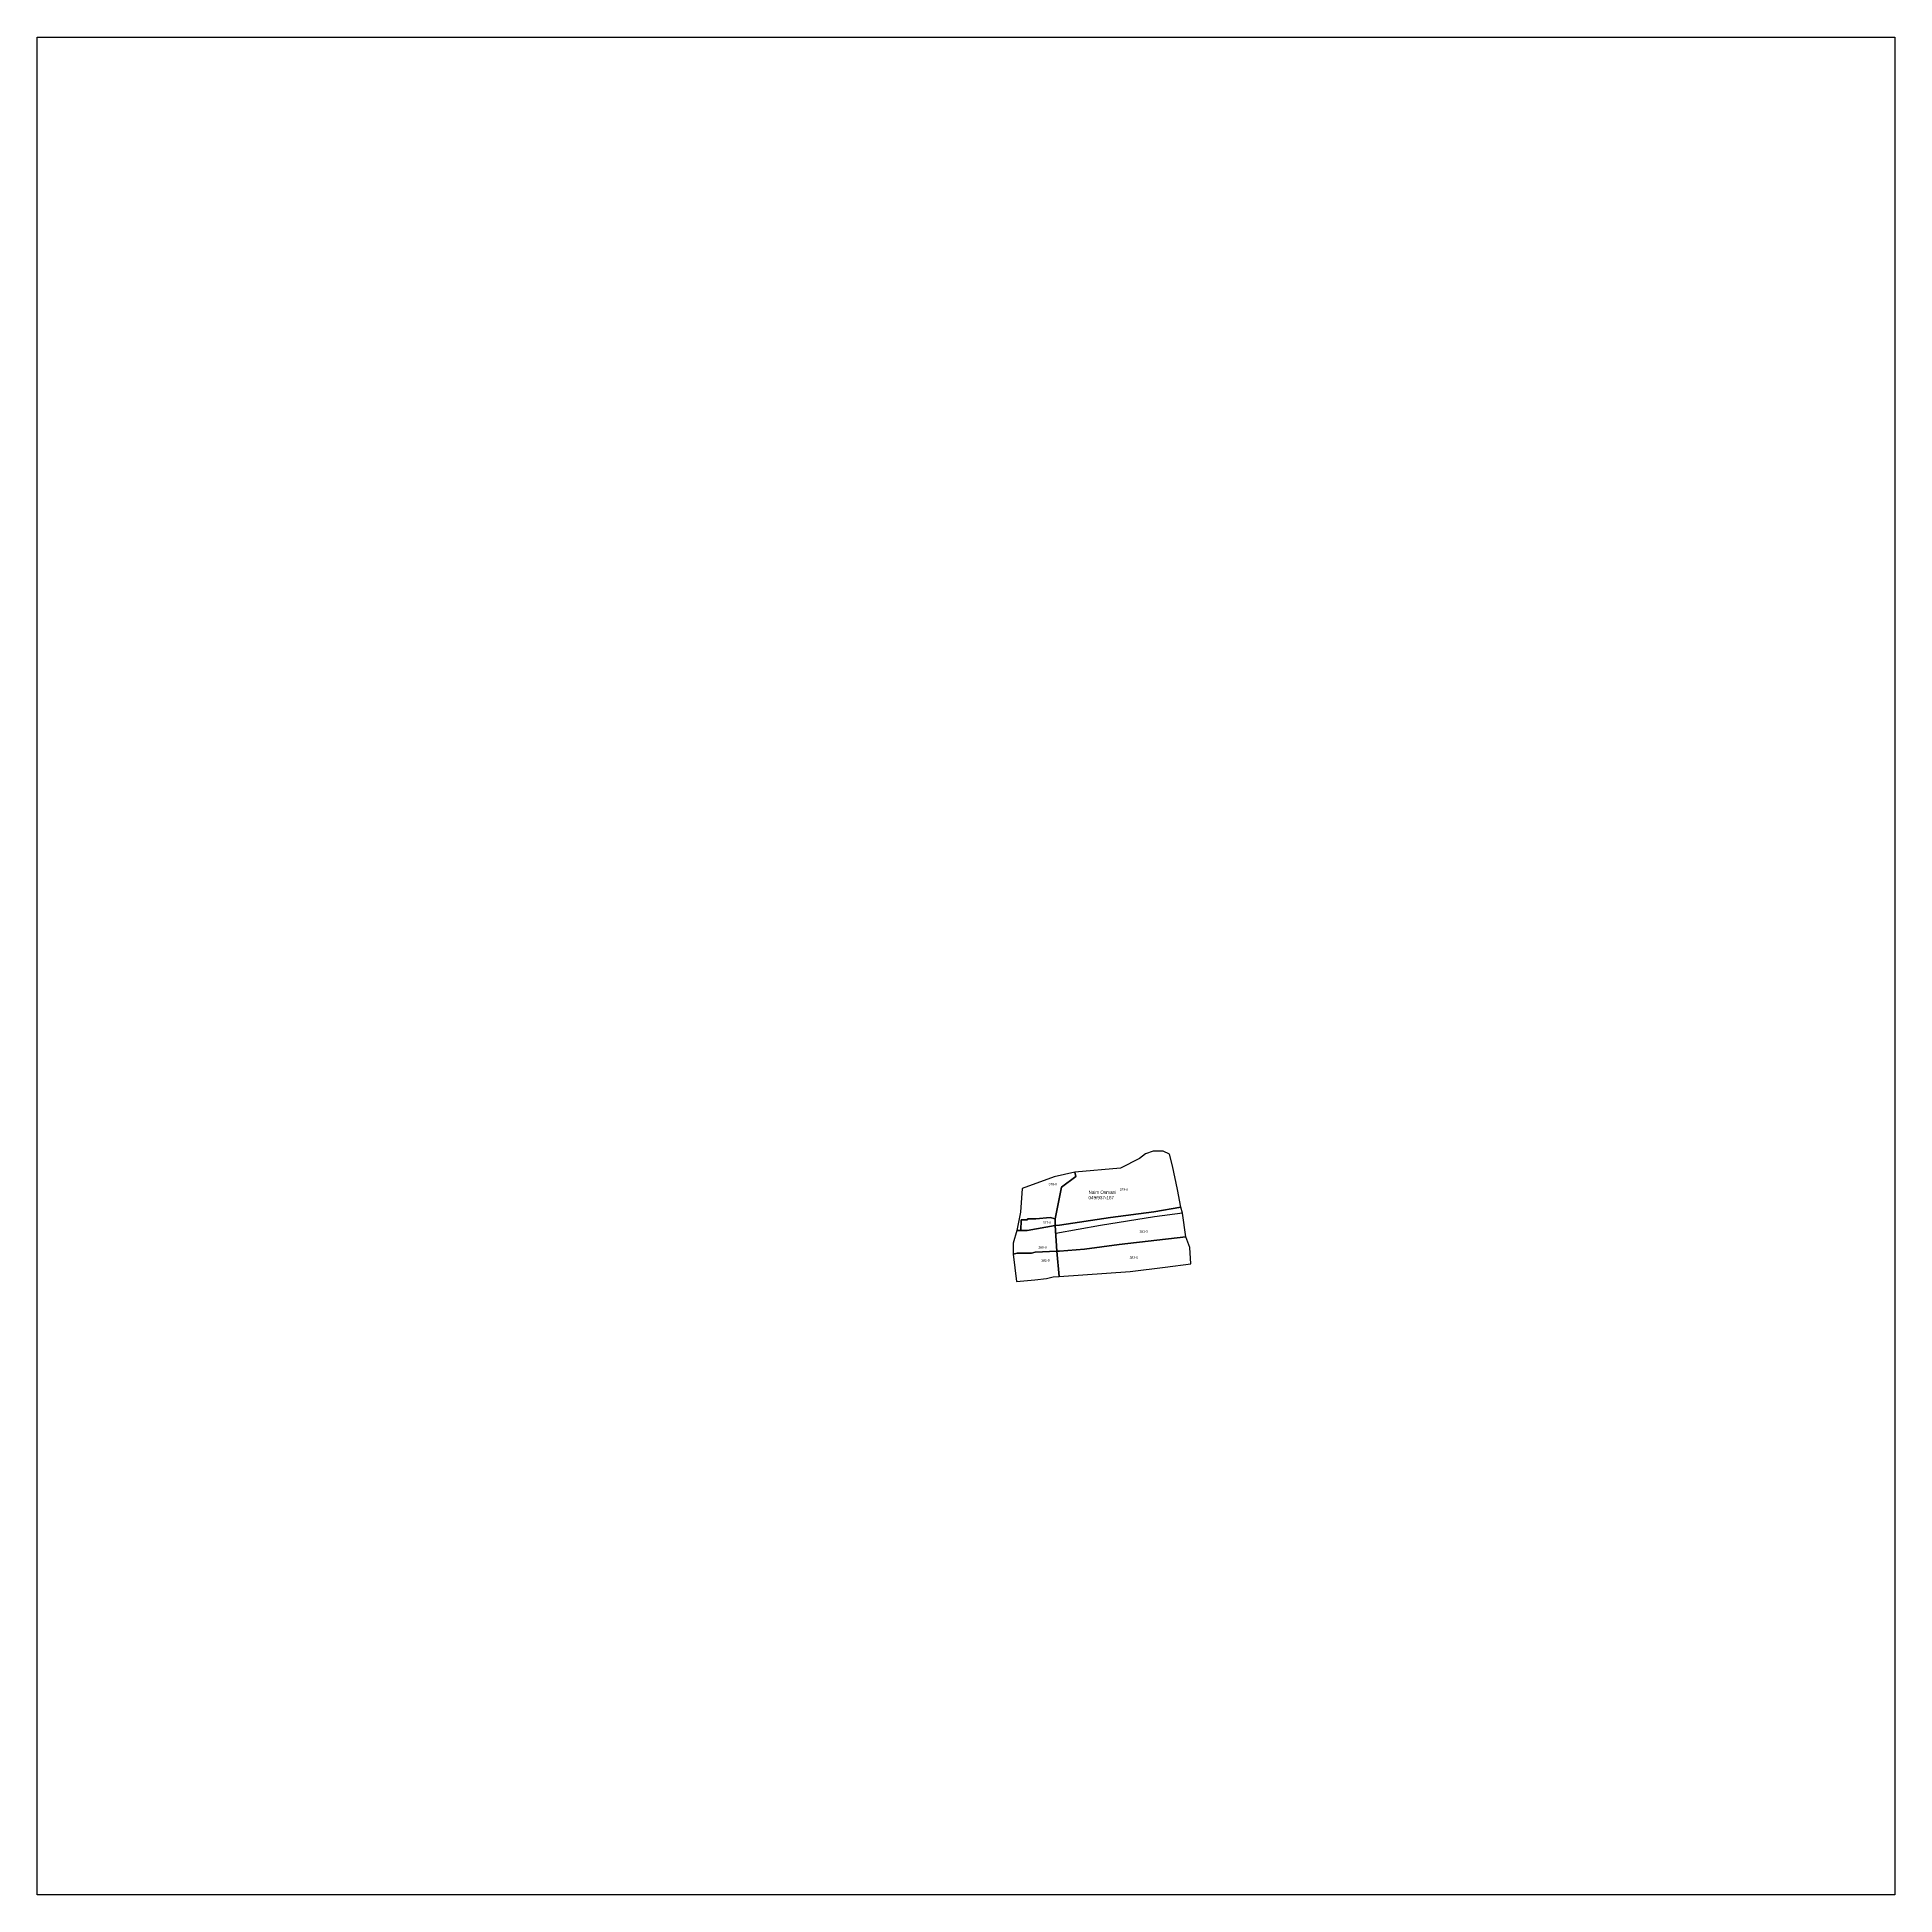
# Model space of a CAD drawing. Header units: metres. Extents: x 7510000 to 7512000, y 4700000 to 4702000.
import ezdxf
from ezdxf.enums import TextEntityAlignment as Align

# ---------------------------------------------------------------- set-up
doc = ezdxf.new("R2010")
doc.units = ezdxf.units.M
doc.layers.add('TERNE_A10_PAR_PARCEL_TXT', color=7, linetype='Continuous')
doc.layers.add('TERNE_PAR_PARCELGEOM_ILI', color=7, linetype='Continuous')
doc.styles.get("Standard").update_dxf_attribs({"font": 'arial.ttf'})
picture_1 = doc.add_image_def('image1.ecw', size_in_pixel=(10000, 10000))

msp = doc.modelspace()

# ---------------------------------------------------------------- linework, layer by layer
at = {"color": 2, "flags": 128}
msp.add_lwpolyline([(7511233, 4700734), (7511202.9, 4700730), (7511144.7, 4700720.8), (7511096.6, 4700712)], dxfattribs=at)
at = {"layer": 'TERNE_PAR_PARCELGEOM_ILI', "linetype": 'Continuous'}
for points in [[(7511231.3, 4700740.3), (7511227.8, 4700759.4), (7511222.3, 4700785), (7511219.1, 4700797.4), (7511212.1, 4700800.8), (7511201.6, 4700800.8), (7511193.2, 4700797.7), (7511186.7, 4700792.9), (7511166.3, 4700782.4), (7511117, 4700778.1), (7511118.1, 4700773.4), (7511102.8, 4700761.8), (7511095.9, 4700727.9), (7511096.1, 4700720.6), (7511100.6, 4700720.9), (7511155.5, 4700729.1), (7511202.4, 4700735.5), (7511231.3, 4700740.3)], [(7511102.8, 4700761.8), (7511118.1, 4700773.4), (7511117, 4700778.1), (7511094.9, 4700772.9), (7511060.3, 4700760.3), (7511058.6, 4700734.9), (7511054.7, 4700715.4), (7511059.1, 4700715.1), (7511059.4, 4700726.7), (7511065.8, 4700726.9), (7511066.6, 4700727.9), (7511075.3, 4700727.8), (7511090.6, 4700729.1), (7511095.9, 4700727.9), (7511102.8, 4700761.8)], [(7511236.8, 4700708.3), (7511233, 4700734), (7511231.3, 4700740.3), (7511202.4, 4700735.5), (7511155.5, 4700729.1), (7511100.6, 4700720.9), (7511096.1, 4700720.6), (7511097.7, 4700693.1), (7511100.8, 4700693), (7511127.6, 4700695.3), (7511165, 4700700.2), (7511236.8, 4700708.3)], [(7511097.7, 4700693.1), (7511096.1, 4700720.6), (7511065.8, 4700715.1), (7511059.1, 4700715.1), (7511054.7, 4700715.4), (7511050.9, 4700701.7), (7511050.9, 4700689.7), (7511055, 4700690.7), (7511070.5, 4700690.9), (7511074.5, 4700691.9), (7511097.7, 4700693.1)], [(7511096.1, 4700720.6), (7511095.9, 4700727.9), (7511090.6, 4700729.1), (7511075.3, 4700727.8), (7511066.6, 4700727.9), (7511065.8, 4700726.9), (7511059.4, 4700726.7), (7511059.1, 4700715.1), (7511065.8, 4700715.1), (7511096.1, 4700720.6)], [(7511242.2, 4700679.4), (7511240.9, 4700696.9), (7511236.8, 4700708.3), (7511165, 4700700.2), (7511127.6, 4700695.3), (7511100.8, 4700693), (7511097.7, 4700693.1), (7511100.2, 4700665.8), (7511176.7, 4700671.1), (7511214.4, 4700675.9), (7511242.2, 4700679.4)], [(7511100.2, 4700665.8), (7511097.7, 4700693.1), (7511074.5, 4700691.9), (7511070.5, 4700690.9), (7511055, 4700690.7), (7511050.9, 4700689.7), (7511054.2, 4700660.5), (7511074.2, 4700662.1), (7511086.7, 4700663.6), (7511093.9, 4700665.4), (7511100.2, 4700665.8)]]:
    msp.add_lwpolyline(points, close=True, dxfattribs=at)

# ---------------------------------------------------------------- texts
at = {"color": 1, "insert": (7511131.9, 4700758.2), "char_height": 3.5, "attachment_point": 1}
msp.add_mtext_dynamic_manual_height_columns('Naim Osmani\\P049/937-167', width=38.689, gutter_width=14.1, heights=[0], dxfattribs=at)
at = {"layer": 'TERNE_A10_PAR_PARCEL_TXT', "color": 7}
for s, p in [('378-0', (7511093.4, 4700765.1)), ('379-0', (7511170, 4700759.3)), ('377-0', (7511087.1, 4700723.7)), ('381-0', (7511191.3, 4700714.2)), ('380-0', (7511082.3, 4700697.1)), ('382-0', (7511085.5, 4700683)), ('383-0', (7511180.7, 4700686.1))]:
    msp.add_text(s, height=2.5, dxfattribs=at).set_placement(p, align=Align.MIDDLE_CENTER)

# ---------------------------------------------------------------- pictures from other files: only their frames are drawn
image = msp.add_image(picture_1, insert=(7510000, 4700000), size_in_units=(2000, 2000), dxfattribs=dict(brightness=70))
image.dxf.flags = 7

doc.saveas('drawing.dxf')
